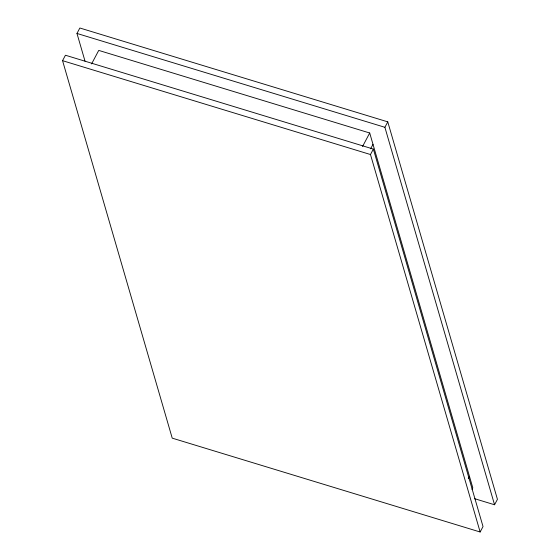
<?xml version="1.0" encoding="UTF-8"?>
<svg xmlns="http://www.w3.org/2000/svg" width="560" height="560" viewBox="0 0 560 560"><rect width="100%" height="100%" fill="white"/><g stroke="black" fill="none" stroke-linecap="round" stroke-linejoin="round"><path stroke-width="0.84" d="M62.559 60.676L65.443 55.23L373.359 149.086L483.028 526.554L480.144 532L172.228 438.144L62.559 60.676L370.482 154.532L480.144 532M85.015 61.124L76.972 33.446L79.856 28L387.772 121.856L497.441 499.324L494.557 504.77L474.474 498.645M91.581 63.924L98.742 50.4L369.705 132.993L472.794 487.809L471.996 489.314M362.551 146.517L369.705 132.993M370.608 148.827L372.995 144.319M370.482 154.532L373.359 149.086M494.557 504.77L384.895 127.302L387.772 121.856M468.307 478.744L469.504 476.49M76.972 33.446L384.895 127.302"/></g></svg>
